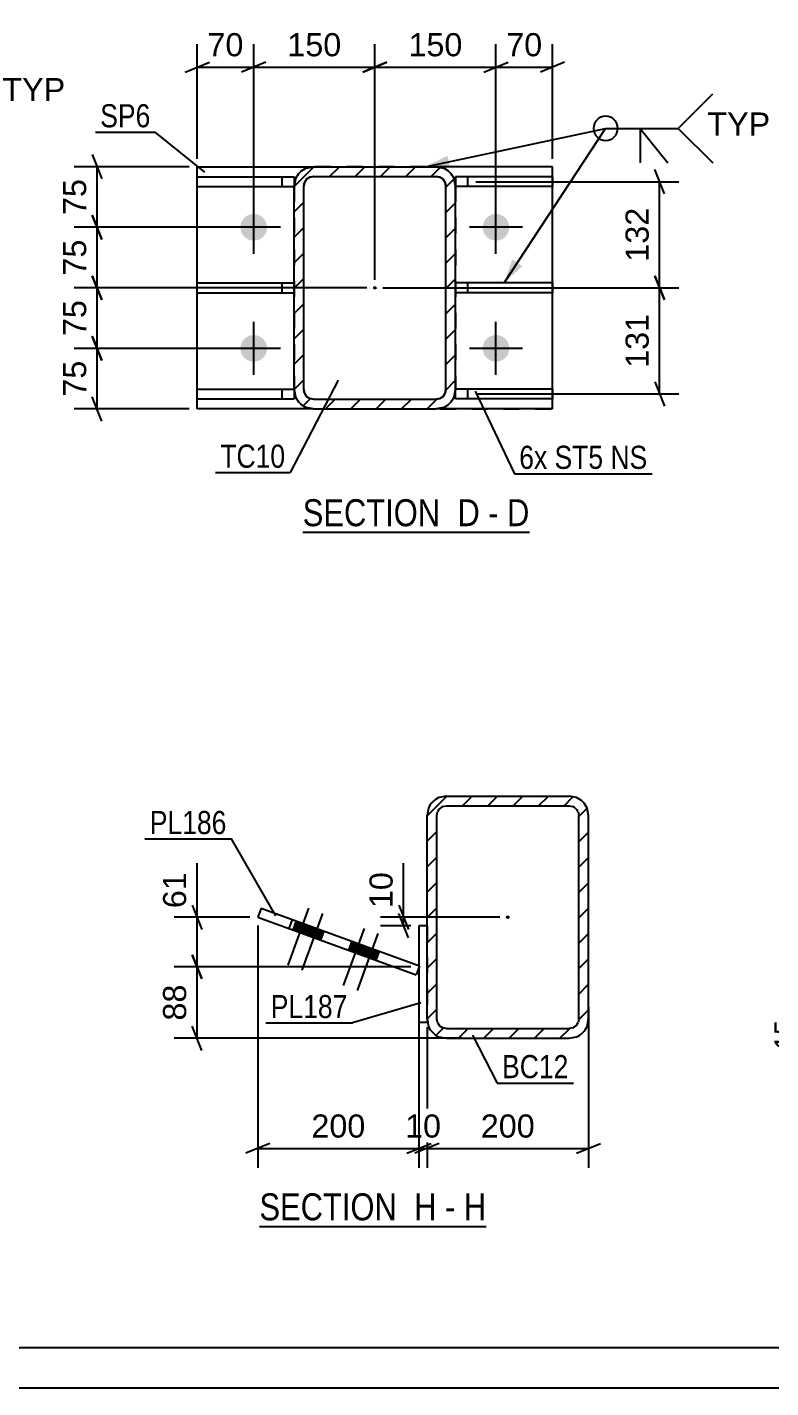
# Model space of a CAD drawing. Header units: millimetres. Extents: x 0 to 841, y 0 to 594.
# Drawn here: x 230.1 to 322.2, y 0 to 168.6 of the extents above; entities that cross this region are included whole.
import ezdxf

# ---------------------------------------------------------------- set-up
doc = ezdxf.new("R2010")
doc.units = ezdxf.units.MM
doc.linetypes.add('DXK_LINE_DOT2', pattern=[3.9198, 1.9599, -1.9599])
doc.linetypes.add('DXK_LINE_DOT3', pattern=[5.9187, 2.979, -0.9799, 0.9799, -0.9799])
doc.styles.add('Arial', font='ARIAL.TTF', dxfattribs={"height": 0.2})
doc.styles.add('Arial Narrow', font='ARIALN.TTF', dxfattribs={"height": 0.2})

# ---------------------------------------------------------------- blocks, each defined once
blk = doc.blocks.new('Unknown-284856987-1130')
at = {"color": 5, "linetype": 'Continuous'}
for p, q in [((5, 5), (836, 5)), ((0, 0), (841, 0))]:
    blk.add_line(p, q, dxfattribs=at)
blk = doc.blocks.new('Unknown-284856987-14 - 10883')
at = {"color": 6, "linetype": 'Continuous'}
blk.add_line((264.2, 106), (292.27, 106), dxfattribs=at)
at = {"color": 0, "linetype": 'Continuous'}
for points in [[(282.31, 106.75), (282.31, 110.25), (264.2, 110.25), (264.2, 106.75)], [(286.12, 106.75), (286.12, 110.25), (283.36, 110.25), (283.36, 106.75)], [(288.45, 106.75), (288.45, 110.25), (287.17, 110.25), (287.17, 106.75)], [(292.27, 106.75), (292.27, 110.25), (289.5, 110.25), (289.5, 106.75)]]:
    blk.add_wipeout(points, dxfattribs=at)
at = {"color": 7, "linetype": 'Continuous', "style": 'Arial Narrow'}
for s, p in [('SECTION ', (264.2, 106.75)), ('D', (283.36, 106.75)), ('D', (289.5, 106.75)), ('-', (287.17, 106.75))]:
    blk.add_text(s, height=3.34, dxfattribs=at).set_placement(p)
blk = doc.blocks.new('Unknown-284856987-22 - 11464')
at = {"color": 6, "linetype": 'Continuous'}
blk.add_line((258.84, 20), (286.91, 20), dxfattribs=at)
at = {"color": 0, "linetype": 'Continuous'}
for points in [[(276.95, 20.75), (276.95, 24.25), (258.84, 24.25), (258.84, 20.75)], [(280.77, 20.75), (280.77, 24.25), (278, 24.25), (278, 20.75)], [(283.09, 20.75), (283.09, 24.25), (281.82, 24.25), (281.82, 20.75)], [(286.91, 20.75), (286.91, 24.25), (284.14, 24.25), (284.14, 20.75)]]:
    blk.add_wipeout(points, dxfattribs=at)
at = {"color": 7, "linetype": 'Continuous', "style": 'Arial Narrow'}
for s, p in [('SECTION ', (258.84, 20.75)), ('H', (278, 20.75)), ('H', (284.14, 20.75)), ('-', (281.82, 20.75))]:
    blk.add_text(s, height=3.34, dxfattribs=at).set_placement(p)
blk = doc.blocks.new('Part-284856987-10916 - 10883')
at = {"color": 2, "linetype": 'Continuous'}
for p, q in [((295.13, 123.73), (283.13, 123.73)), ((283.13, 122.53), (283.13, 123.68)), ((295.13, 123.73), (295.13, 122.53)), ((295.13, 122.53), (283.13, 122.53))]:
    blk.add_line(p, q, dxfattribs=at)
at = {"color": 7, "linetype": 'DXK_LINE_DOT2'}
for p, q in [((283.13, 123.68), (283.13, 123.73)), ((283.13, 123.73), (283.13, 123.68)), ((284.63, 122.53), (284.63, 123.73))]:
    blk.add_line(p, q, dxfattribs=at)
blk = doc.blocks.new('Part-284856987-10900 - 10883')
at = {"linetype": 'Continuous'}
h = blk.add_hatch(dxfattribs=at)
h.set_pattern_fill('', scale=0.7, style=0, pattern_type=0)
h.set_pattern_definition([(45, (263.1284, 123.6763), (-1.57154, 1.57154), [])])
h.paths.add_polyline_path([(263.13, 148.88), (263.13, 123.68), (263.31, 122.76), (263.83, 121.98), (264.61, 121.46), (265.53, 121.28), (280.73, 121.28), (281.65, 121.46), (282.43, 121.98), (282.95, 122.76), (283.13, 123.68), (283.13, 148.88), (282.95, 149.79), (282.43, 150.57), (281.65, 151.09), (280.73, 151.28), (265.53, 151.28), (264.61, 151.09), (263.83, 150.57), (263.31, 149.79)])
h.paths.add_polyline_path([(264.68, 149.72), (265.07, 149.99), (265.53, 150.08), (280.73, 150.08), (281.19, 149.99), (281.58, 149.72), (281.84, 149.34), (281.93, 148.88), (281.93, 123.68), (281.84, 123.22), (281.58, 122.83), (281.19, 122.57), (280.73, 122.48), (265.53, 122.48), (265.07, 122.57), (264.68, 122.83), (264.42, 123.22), (264.33, 123.68), (264.33, 148.88), (264.42, 149.34)])
blk.add_hatch(color=246, dxfattribs=at).paths.add_polyline_path([(273.13, 136.18, -1), (273.13, 136.38, -1)])
at = {"color": 7, "linetype": 'DXK_LINE_DOT2'}
for p, q in [((264.61, 151.09), (265.53, 151.28)), ((265.53, 150.08), (265.07, 149.99)), ((265.53, 151.28), (280.73, 151.28)), ((265.53, 150.08), (280.73, 150.08)), ((280.73, 151.28), (281.65, 151.09)), ((281.19, 149.99), (280.73, 150.08)), ((263.13, 148.88), (263.31, 149.79)), ((263.13, 148.88), (263.13, 123.68)), ((264.42, 149.34), (264.33, 148.88)), ((264.33, 123.68), (264.33, 148.88)), ((281.93, 148.88), (281.84, 149.34)), ((281.93, 123.68), (281.93, 148.88)), ((282.95, 149.79), (283.13, 148.88)), ((283.13, 148.88), (283.13, 123.68)), ((263.31, 122.76), (263.13, 123.68)), ((264.33, 123.68), (264.42, 123.22)), ((281.84, 123.22), (281.93, 123.68)), ((283.13, 123.68), (282.95, 122.76)), ((265.53, 121.28), (264.61, 121.46)), ((265.07, 122.57), (265.53, 122.48)), ((265.53, 122.48), (280.73, 122.48)), ((280.73, 122.48), (281.19, 122.57)), ((281.65, 121.46), (280.73, 121.28)), ((265.53, 121.28), (280.73, 121.28))]:
    blk.add_line(p, q, dxfattribs=at)
at = {"color": 2, "linetype": 'Continuous'}
for p, q in [((265.53, 151.28), (264.61, 151.09)), ((265.07, 149.99), (265.53, 150.08)), ((265.53, 151.28), (280.73, 151.28)), ((265.53, 150.08), (280.73, 150.08)), ((281.65, 151.09), (280.73, 151.28)), ((280.73, 150.08), (281.19, 149.99)), ((263.31, 149.79), (263.13, 148.88)), ((263.13, 123.68), (263.13, 148.88)), ((264.33, 148.88), (264.42, 149.34)), ((264.33, 123.68), (264.33, 148.88)), ((281.84, 149.34), (281.93, 148.88)), ((281.93, 123.68), (281.93, 148.88)), ((283.13, 148.88), (282.95, 149.79)), ((283.13, 123.68), (283.13, 148.88)), ((263.13, 123.68), (263.31, 122.76)), ((264.42, 123.22), (264.33, 123.68)), ((281.93, 123.68), (281.84, 123.22)), ((282.95, 122.76), (283.13, 123.68)), ((264.61, 121.46), (265.53, 121.28)), ((265.53, 122.48), (265.07, 122.57)), ((265.53, 122.48), (280.73, 122.48)), ((281.19, 122.57), (280.73, 122.48)), ((280.73, 121.28), (281.65, 121.46)), ((265.53, 121.28), (280.73, 121.28))]:
    blk.add_line(p, q, dxfattribs=at)
at = {"color": 7, "linetype": 'DXK_LINE_DOT3'}
blk.add_line((273.13, 136.28), (273.13, 136.28), dxfattribs=at)
at = {"color": 246, "linetype": 'DXK_LINE_DOT2'}
blk.add_line((273.13, 136.28), (273.13, 136.28), dxfattribs=at)
at = {"color": 246, "linetype": 'Continuous'}
blk.add_circle((273.13, 136.28), 0.1, dxfattribs=at)
at = {"color": 7, "linetype": 'DXK_LINE_DOT2'}
for centre, radius, start, end in [((265.53, 148.88), 2.4, 112.5, 157.5), ((280.73, 148.88), 2.4, 22.5, 67.5), ((265.53, 148.88), 1.2, 112.5, 157.5), ((280.73, 148.88), 1.2, 22.5, 67.5), ((265.53, 123.68), 1.2, 202.5, 247.5), ((280.73, 123.68), 1.2, 292.5, 337.5), ((265.53, 123.68), 2.4, 202.5, 247.5), ((280.73, 123.68), 2.4, 292.5, 337.5)]:
    blk.add_arc(centre, radius, start, end, dxfattribs=at)
at = {"color": 2, "linetype": 'Continuous'}
for centre, radius, start, end in [((265.53, 148.88), 2.4, 112.5, 157.5), ((280.73, 148.88), 2.4, 22.5, 67.5), ((265.53, 148.88), 1.2, 112.5, 157.5), ((280.73, 148.88), 1.2, 22.5, 67.5), ((265.53, 123.68), 1.2, 202.5, 247.5), ((280.73, 123.68), 1.2, 292.5, 337.5), ((265.53, 123.68), 2.4, 202.5, 247.5), ((280.73, 123.68), 2.4, 292.5, 337.5)]:
    blk.add_arc(centre, radius, start, end, dxfattribs=at)
blk = doc.blocks.new('Part-284856987-10902 - 10883')
at = {"color": 2, "linetype": 'Continuous'}
for p, q in [((251.13, 121.28), (251.13, 151.28)), ((251.13, 151.28), (265.53, 151.28)), ((295.13, 151.28), (280.73, 151.28)), ((295.13, 121.28), (295.13, 151.28)), ((265.53, 121.28), (251.13, 121.28)), ((295.13, 121.28), (280.73, 121.28))]:
    blk.add_line(p, q, dxfattribs=at)
at = {"color": 7, "linetype": 'DXK_LINE_DOT2'}
for p, q in [((295.13, 151.28), (265.53, 151.28)), ((265.53, 151.28), (280.73, 151.28)), ((265.53, 121.28), (295.13, 121.28)), ((265.53, 121.28), (280.73, 121.28))]:
    blk.add_line(p, q, dxfattribs=at)
blk = doc.blocks.new('Part-284856987-10911 - 10883')
at = {"color": 2, "linetype": 'Continuous'}
for p, q in [((251.13, 135.68), (251.13, 136.88)), ((251.13, 136.88), (263.13, 136.88)), ((251.13, 135.68), (263.13, 135.68))]:
    blk.add_line(p, q, dxfattribs=at)
at = {"color": 7, "linetype": 'DXK_LINE_DOT2'}
for p, q in [((261.63, 135.68), (261.63, 136.88)), ((263.13, 136.88), (263.13, 135.68))]:
    blk.add_line(p, q, dxfattribs=at)
blk = doc.blocks.new('Part-284856987-10912 - 10883')
at = {"color": 2, "linetype": 'Continuous'}
for p, q in [((251.13, 148.83), (251.13, 150.03)), ((251.13, 150.03), (263.13, 150.03)), ((263.13, 150.03), (263.13, 148.88)), ((251.13, 148.83), (263.13, 148.83))]:
    blk.add_line(p, q, dxfattribs=at)
at = {"color": 7, "linetype": 'DXK_LINE_DOT2'}
for p, q in [((261.63, 148.83), (261.63, 150.03)), ((263.13, 148.88), (263.13, 148.83))]:
    blk.add_line(p, q, dxfattribs=at)
blk = doc.blocks.new('Part-284856987-10913 - 10883')
at = {"color": 2, "linetype": 'Continuous'}
for p, q in [((251.13, 122.53), (251.13, 123.73)), ((251.13, 123.73), (263.13, 123.73)), ((263.13, 123.68), (263.13, 122.53)), ((251.13, 122.53), (263.13, 122.53))]:
    blk.add_line(p, q, dxfattribs=at)
at = {"color": 7, "linetype": 'DXK_LINE_DOT2'}
for p, q in [((261.63, 122.53), (261.63, 123.73)), ((263.13, 123.68), (263.13, 123.73)), ((263.13, 123.73), (263.13, 123.68))]:
    blk.add_line(p, q, dxfattribs=at)
blk = doc.blocks.new('Part-284856987-10914 - 10883')
at = {"color": 2, "linetype": 'Continuous'}
for p, q in [((295.13, 136.88), (283.13, 136.88)), ((295.13, 136.88), (295.13, 135.68)), ((295.13, 135.68), (283.13, 135.68))]:
    blk.add_line(p, q, dxfattribs=at)
at = {"color": 7, "linetype": 'DXK_LINE_DOT2'}
for p, q in [((283.13, 136.88), (283.13, 135.68)), ((284.63, 135.68), (284.63, 136.88))]:
    blk.add_line(p, q, dxfattribs=at)
blk = doc.blocks.new('Part-284856987-10915 - 10883')
at = {"color": 2, "linetype": 'Continuous'}
for p, q in [((295.13, 150.03), (283.13, 150.03)), ((283.13, 150.03), (283.13, 148.88)), ((295.13, 150.03), (295.13, 148.83)), ((295.13, 148.83), (283.13, 148.83))]:
    blk.add_line(p, q, dxfattribs=at)
at = {"color": 7, "linetype": 'DXK_LINE_DOT2'}
for p, q in [((284.63, 148.83), (284.63, 150.03)), ((283.13, 148.88), (283.13, 148.83))]:
    blk.add_line(p, q, dxfattribs=at)
blk = doc.blocks.new('Bolt-284856987-10971 - 10883')
at = {"linetype": 'Continuous'}
for points in [[(256.48, 143.78, -1), (259.78, 143.78, -1)], [(286.48, 143.78, -1), (289.78, 143.78, -1)], [(256.48, 128.78, -1), (259.78, 128.78, -1)], [(286.48, 128.78, -1), (289.78, 128.78, -1)]]:
    blk.add_hatch(color=1, dxfattribs=at).paths.add_polyline_path(points)
at = {"color": 1, "linetype": 'Continuous'}
for p, q in [((258.13, 140.48), (258.13, 147.08)), ((288.13, 140.48), (288.13, 147.08)), ((261.43, 143.78), (254.83, 143.78)), ((291.43, 143.78), (284.83, 143.78)), ((258.13, 125.48), (258.13, 132.08)), ((288.13, 125.48), (288.13, 132.08)), ((261.43, 128.78), (254.83, 128.78)), ((291.43, 128.78), (284.83, 128.78))]:
    blk.add_line(p, q, dxfattribs=at)
blk = doc.blocks.new('Part-284856987-11480 - 11464')
at = {"linetype": 'Continuous'}
h = blk.add_hatch(dxfattribs=at)
h.set_pattern_fill('', scale=0.7, style=0, pattern_type=0)
h.set_pattern_definition([(45, (279.589, 45.702), (-1.57154, 1.57154), [])])
h.paths.add_polyline_path([(279.59, 70.9), (279.59, 45.7), (279.77, 44.78), (280.29, 44), (281.07, 43.48), (281.99, 43.3), (297.19, 43.3), (298.11, 43.48), (298.89, 44), (299.41, 44.78), (299.59, 45.7), (299.59, 70.9), (299.41, 71.82), (298.89, 72.6), (298.11, 73.12), (297.19, 73.3), (281.99, 73.3), (281.07, 73.12), (280.29, 72.6), (279.77, 71.82)])
h.paths.add_polyline_path([(281.14, 71.75), (281.53, 72.01), (281.99, 72.1), (297.19, 72.1), (297.65, 72.01), (298.04, 71.75), (298.3, 71.36), (298.39, 70.9), (298.39, 45.7), (298.3, 45.24), (298.04, 44.85), (297.65, 44.59), (297.19, 44.5), (281.99, 44.5), (281.53, 44.59), (281.14, 44.85), (280.88, 45.24), (280.79, 45.7), (280.79, 70.9), (280.88, 71.36)])
blk.add_hatch(color=246, dxfattribs=at).paths.add_polyline_path([(289.59, 58.2, -1), (289.59, 58.4, -1)])
at = {"color": 2, "linetype": 'Continuous'}
for p, q in [((281.99, 73.3), (281.07, 73.12)), ((281.99, 73.3), (297.19, 73.3)), ((298.11, 73.12), (297.19, 73.3)), ((279.77, 71.82), (279.59, 70.9)), ((279.59, 45.7), (279.59, 70.9)), ((280.79, 70.9), (280.88, 71.36)), ((280.79, 45.7), (280.79, 70.9)), ((281.53, 72.01), (281.99, 72.1)), ((281.99, 72.1), (297.19, 72.1)), ((297.19, 72.1), (297.65, 72.01)), ((298.3, 71.36), (298.39, 70.9)), ((298.39, 45.7), (298.39, 70.9)), ((299.59, 70.9), (299.41, 71.82)), ((299.59, 45.7), (299.59, 70.9)), ((279.59, 45.7), (279.77, 44.78)), ((280.88, 45.24), (280.79, 45.7)), ((298.39, 45.7), (298.3, 45.24)), ((299.41, 44.78), (299.59, 45.7)), ((281.99, 44.5), (281.53, 44.59)), ((281.99, 44.5), (297.19, 44.5)), ((297.65, 44.59), (297.19, 44.5)), ((281.07, 43.48), (281.99, 43.3)), ((281.99, 43.3), (297.19, 43.3)), ((297.19, 43.3), (298.11, 43.48))]:
    blk.add_line(p, q, dxfattribs=at)
at = {"color": 7, "linetype": 'DXK_LINE_DOT3'}
blk.add_line((289.59, 58.3), (289.59, 58.3), dxfattribs=at)
at = {"color": 246, "linetype": 'DXK_LINE_DOT2'}
blk.add_line((289.59, 58.3), (289.59, 58.3), dxfattribs=at)
at = {"color": 246, "linetype": 'Continuous'}
blk.add_circle((289.59, 58.3), 0.1, dxfattribs=at)
at = {"color": 2, "linetype": 'Continuous'}
for centre, radius, start, end in [((281.99, 70.9), 2.4, 112.5, 157.5), ((297.19, 70.9), 2.4, 22.5, 67.5), ((281.99, 70.9), 1.2, 112.5, 157.5), ((297.19, 70.9), 1.2, 22.5, 67.5), ((281.99, 45.7), 2.4, 202.5, 247.5), ((281.99, 45.7), 1.2, 202.5, 247.5), ((297.19, 45.7), 1.2, 292.5, 337.5), ((297.19, 45.7), 2.4, 292.5, 337.5)]:
    blk.add_arc(centre, radius, start, end, dxfattribs=at)
blk = doc.blocks.new('Bolt-284856987-11559 - 11464')
at = {"linetype": 'Continuous'}
for points in [[(262.98, 56.71), (264.67, 56.09), (265.08, 57.22), (263.39, 57.84)], [(264.7, 56.08), (266.39, 55.47), (266.8, 56.6), (265.11, 57.21)], [(269.85, 54.21), (271.54, 53.59), (271.95, 54.72), (270.26, 55.34)], [(271.57, 53.58), (273.26, 52.97), (273.67, 54.1), (271.98, 54.71)]]:
    blk.add_hatch(color=1, dxfattribs=at).paths.add_polyline_path(points)
at = {"color": 1, "linetype": 'Continuous'}
for p, q in [((264.92, 59.41), (262.36, 52.36)), ((263.39, 57.84), (262.98, 56.71)), ((266.64, 58.78), (264.07, 51.74)), ((265.08, 57.22), (264.67, 56.09)), ((265.11, 57.21), (264.7, 56.08)), ((266.8, 56.6), (266.39, 55.47)), ((271.79, 56.91), (269.22, 49.86)), ((273.51, 56.28), (270.94, 49.24)), ((270.26, 55.34), (269.85, 54.21)), ((271.95, 54.72), (271.54, 53.59)), ((271.98, 54.71), (271.57, 53.58)), ((273.67, 54.1), (273.26, 52.97))]:
    blk.add_line(p, q, dxfattribs=at)
blk = doc.blocks.new('Part-284856987-11519 - 11464')
at = {"color": 2, "linetype": 'Continuous'}
for p, q in [((279.59, 57.25), (278.59, 57.25)), ((278.59, 57.25), (278.59, 45.25)), ((279.59, 45.7), (279.59, 45.25)), ((279.59, 45.25), (278.59, 45.25))]:
    blk.add_line(p, q, dxfattribs=at)
at = {"color": 7, "linetype": 'DXK_LINE_DOT2'}
blk.add_line((279.59, 57.25), (279.59, 45.7), dxfattribs=at)
blk = doc.blocks.new('Part-284856987-11530 - 11464')
at = {"color": 2, "linetype": 'Continuous'}
for p, q in [((259.04, 59.42), (258.63, 58.29)), ((259.04, 59.42), (278.64, 52.29)), ((258.63, 58.29), (278.23, 51.16)), ((262.88, 58.02), (262.47, 56.9)), ((278.64, 52.29), (278.23, 51.16))]:
    blk.add_line(p, q, dxfattribs=at)
at = {"color": 7, "linetype": 'DXK_LINE_DOT2'}
blk.add_line((273.22, 52.98), (273.63, 54.11), dxfattribs=at)
blk = doc.blocks.new('StraightDimension-284856987-11756 - 10883')
at = {"color": 7, "linetype": 'Continuous'}
for p, q in [((238.13, 152.78), (239.33, 149.78)), ((250.13, 151.28), (235.88, 151.28)), ((238.73, 143.78), (238.73, 151.28)), ((239.33, 142.28), (238.13, 145.28)), ((257.13, 143.78), (235.88, 143.78))]:
    blk.add_line(p, q, dxfattribs=at)
at = {"color": 0}
blk.add_wipeout([(237.98, 150.35), (233.78, 150.35), (233.78, 144.7), (237.98, 144.7)], dxfattribs=at)
at = {"color": 3, "style": 'Arial'}
blk.add_text('75', height=2.865, rotation=90.0002, dxfattribs=at).set_placement((237.38, 145.3))
blk = doc.blocks.new('StraightDimension-284856987-11799 - 10883')
at = {"color": 7, "linetype": 'Continuous'}
for p, q in [((308.99, 147.93), (307.79, 150.93)), ((285.63, 149.43), (310.79, 149.43)), ((308.39, 136.28), (308.39, 149.43)), ((307.79, 137.78), (308.99, 134.78)), ((274.13, 136.28), (310.79, 136.28))]:
    blk.add_line(p, q, dxfattribs=at)
at = {"color": 0}
blk.add_wipeout([(307.64, 146.79), (303.44, 146.79), (303.44, 138.92), (307.64, 138.92)], dxfattribs=at)
at = {"color": 3, "style": 'Arial'}
blk.add_text('132', height=2.865, rotation=90.0002, dxfattribs=at).set_placement((307.04, 139.52))
blk = doc.blocks.new('StraightDimension-284856987-11714 - 10883')
at = {"color": 7, "linetype": 'Continuous'}
for p, q in [((273.13, 137.28), (273.13, 166.47)), ((288.13, 144.78), (288.13, 166.47)), ((274.63, 164.22), (271.63, 163.02)), ((273.13, 163.62), (288.13, 163.62)), ((286.63, 163.02), (289.63, 164.22))]:
    blk.add_line(p, q, dxfattribs=at)
at = {"color": 0}
blk.add_wipeout([(284.56, 164.37), (284.56, 168.57), (276.69, 168.57), (276.69, 164.37)], dxfattribs=at)
at = {"color": 3, "style": 'Arial'}
blk.add_text('150', height=2.865, dxfattribs=at).set_placement((277.29, 164.97))
blk = doc.blocks.new('StraightDimension-284856987-11713 - 10883')
at = {"color": 7, "linetype": 'Continuous'}
for p, q in [((288.13, 144.78), (288.13, 166.47)), ((295.13, 152.28), (295.13, 166.47)), ((286.63, 163.02), (289.63, 164.22)), ((288.13, 163.62), (295.13, 163.62)), ((296.63, 164.22), (293.63, 163.02))]:
    blk.add_line(p, q, dxfattribs=at)
at = {"color": 0}
blk.add_wipeout([(294.45, 164.37), (294.45, 168.57), (288.8, 168.57), (288.8, 164.37)], dxfattribs=at)
at = {"color": 3, "style": 'Arial'}
blk.add_text('70', height=2.865, dxfattribs=at).set_placement((289.4, 164.97))
blk = doc.blocks.new('StraightDimension-284856987-11715 - 10883')
at = {"color": 7, "linetype": 'Continuous'}
for p, q in [((258.13, 144.78), (258.13, 166.47)), ((273.13, 137.28), (273.13, 166.47)), ((259.63, 164.22), (256.63, 163.02)), ((258.13, 163.62), (273.13, 163.62)), ((271.63, 163.02), (274.63, 164.22))]:
    blk.add_line(p, q, dxfattribs=at)
at = {"color": 0}
blk.add_wipeout([(269.56, 164.37), (269.56, 168.57), (261.69, 168.57), (261.69, 164.37)], dxfattribs=at)
at = {"color": 3, "style": 'Arial'}
blk.add_text('150', height=2.865, dxfattribs=at).set_placement((262.29, 164.97))
blk = doc.blocks.new('StraightDimension-284856987-11716 - 10883')
at = {"color": 7, "linetype": 'Continuous'}
for p, q in [((251.13, 152.28), (251.13, 166.47)), ((258.13, 144.78), (258.13, 166.47)), ((249.63, 163.02), (252.63, 164.22)), ((251.13, 163.62), (258.13, 163.62)), ((259.63, 164.22), (256.63, 163.02))]:
    blk.add_line(p, q, dxfattribs=at)
at = {"color": 0}
blk.add_wipeout([(257.45, 164.37), (257.45, 168.57), (251.8, 168.57), (251.8, 164.37)], dxfattribs=at)
at = {"color": 3, "style": 'Arial'}
blk.add_text('70', height=2.865, dxfattribs=at).set_placement((252.4, 164.97))
blk = doc.blocks.new('StraightDimension-284856987-11757 - 10883')
at = {"color": 7, "linetype": 'Continuous'}
for p, q in [((238.13, 145.28), (239.33, 142.28)), ((257.13, 143.78), (235.88, 143.78)), ((238.73, 136.28), (238.73, 143.78)), ((239.33, 134.78), (238.13, 137.78)), ((272.13, 136.28), (235.88, 136.28))]:
    blk.add_line(p, q, dxfattribs=at)
at = {"color": 0}
blk.add_wipeout([(237.98, 142.85), (233.78, 142.85), (233.78, 137.2), (237.98, 137.2)], dxfattribs=at)
at = {"color": 3, "style": 'Arial'}
blk.add_text('75', height=2.865, rotation=90.0002, dxfattribs=at).set_placement((237.38, 137.8))
blk = doc.blocks.new('StraightDimension-284856987-11758 - 10883')
at = {"color": 7, "linetype": 'Continuous'}
for p, q in [((238.13, 137.78), (239.33, 134.78)), ((272.13, 136.28), (235.88, 136.28)), ((238.73, 128.78), (238.73, 136.28)), ((239.33, 127.28), (238.13, 130.28)), ((257.13, 128.78), (235.88, 128.78))]:
    blk.add_line(p, q, dxfattribs=at)
at = {"color": 0}
blk.add_wipeout([(237.98, 135.35), (233.78, 135.35), (233.78, 129.7), (237.98, 129.7)], dxfattribs=at)
at = {"color": 3, "style": 'Arial'}
blk.add_text('75', height=2.865, rotation=90.0002, dxfattribs=at).set_placement((237.38, 130.3))
blk = doc.blocks.new('StraightDimension-284856987-11759 - 10883')
at = {"color": 7, "linetype": 'Continuous'}
for p, q in [((238.13, 130.28), (239.33, 127.28)), ((257.13, 128.78), (235.88, 128.78)), ((238.73, 121.28), (238.73, 128.78)), ((239.33, 119.78), (238.13, 122.78)), ((250.13, 121.28), (235.88, 121.28))]:
    blk.add_line(p, q, dxfattribs=at)
at = {"color": 0}
blk.add_wipeout([(237.98, 127.85), (233.78, 127.85), (233.78, 122.2), (237.98, 122.2)], dxfattribs=at)
at = {"color": 3, "style": 'Arial'}
blk.add_text('75', height=2.865, rotation=90.0002, dxfattribs=at).set_placement((237.38, 122.8))
blk = doc.blocks.new('StraightDimension-284856987-11800 - 10883')
at = {"color": 7, "linetype": 'Continuous'}
for p, q in [((308.99, 134.78), (307.79, 137.78)), ((274.13, 136.28), (310.79, 136.28)), ((308.39, 123.13), (308.39, 136.28)), ((285.63, 123.13), (310.79, 123.13)), ((307.79, 124.63), (308.99, 121.63))]:
    blk.add_line(p, q, dxfattribs=at)
at = {"color": 0}
blk.add_wipeout([(307.64, 133.64), (303.44, 133.64), (303.44, 125.77), (307.64, 125.77)], dxfattribs=at)
at = {"color": 3, "style": 'Arial'}
blk.add_text('131', height=2.865, rotation=90.0002, dxfattribs=at).set_placement((307.04, 126.37))
blk = doc.blocks.new('StraightDimension-284856987-12251 - 11464')
at = {"color": 7, "linetype": 'Continuous'}
for p, q in [((299.59, 47.17), (299.59, 27.25)), ((279.59, 44.7), (279.59, 27.25)), ((281.09, 30.25), (278.09, 29.05)), ((279.59, 29.65), (299.59, 29.65)), ((298.09, 29.05), (301.09, 30.25))]:
    blk.add_line(p, q, dxfattribs=at)
at = {"color": 0}
blk.add_wipeout([(293.52, 30.4), (293.52, 34.6), (285.65, 34.6), (285.65, 30.4)], dxfattribs=at)
at = {"color": 3, "style": 'Arial'}
blk.add_text('200', height=2.865, dxfattribs=at).set_placement((286.25, 31))
blk = doc.blocks.new('StraightDimension-284856987-12238 - 11464')
at = {"color": 7, "linetype": 'Continuous'}
for p, q in [((276.08, 59.8), (277.28, 56.8)), ((288.59, 58.3), (273.83, 58.3)), ((277.28, 55.75), (276.08, 58.75)), ((276.68, 57.25), (276.68, 58.3)), ((277.59, 57.25), (273.83, 57.25))]:
    blk.add_line(p, q, dxfattribs=at)
at = {"color": 0}
blk.add_wipeout([(275.93, 64.47), (271.73, 64.47), (271.73, 58.83), (275.93, 58.83)], dxfattribs=at)
at = {"color": 7, "linetype": 'Continuous'}
blk.add_line((276.68, 58.3), (276.68, 65), dxfattribs=at)
blk.add_line((276.68, 58.3), (276.68, 65), dxfattribs=at)
at = {"color": 3, "style": 'Arial'}
blk.add_text('10', height=2.865, rotation=90.0002, dxfattribs=at).set_placement((275.33, 59.43))
blk = doc.blocks.new('StraightDimension-284856987-12252 - 11464')
at = {"color": 7, "linetype": 'Continuous'}
for p, q in [((278.59, 51.15), (278.59, 27.25)), ((279.59, 44.7), (279.59, 27.25)), ((277.09, 29.05), (280.09, 30.25)), ((281.09, 30.25), (278.09, 29.05)), ((278.59, 29.65), (279.59, 29.65))]:
    blk.add_line(p, q, dxfattribs=at)
at = {"color": 0}
blk.add_wipeout([(281.91, 30.4), (281.91, 34.6), (276.27, 34.6), (276.27, 30.4)], dxfattribs=at)
at = {"color": 3, "style": 'Arial'}
blk.add_text('10', height=2.865, dxfattribs=at).set_placement((276.87, 31))
blk = doc.blocks.new('StraightDimension-284856987-12253 - 11464')
at = {"color": 7, "linetype": 'Continuous'}
for p, q in [((258.63, 57.29), (258.63, 27.25)), ((278.59, 51.15), (278.59, 27.25)), ((260.13, 30.25), (257.13, 29.05)), ((258.63, 29.65), (278.59, 29.65)), ((277.09, 29.05), (280.09, 30.25))]:
    blk.add_line(p, q, dxfattribs=at)
at = {"color": 0}
blk.add_wipeout([(272.54, 30.4), (272.54, 34.6), (264.67, 34.6), (264.67, 30.4)], dxfattribs=at)
at = {"color": 3, "style": 'Arial'}
blk.add_text('200', height=2.865, dxfattribs=at).set_placement((265.27, 31))
blk = doc.blocks.new('StraightDimension-284856987-12311 - 11464')
at = {"color": 7, "linetype": 'Continuous'}
for p, q in [((250.51, 59.79), (251.71, 56.79)), ((257.63, 58.29), (248.26, 58.29)), ((251.11, 52.15), (251.11, 58.29)), ((251.71, 50.65), (250.51, 53.65)), ((277.59, 52.15), (248.26, 52.15))]:
    blk.add_line(p, q, dxfattribs=at)
at = {"color": 0}
blk.add_wipeout([(250.36, 64.47), (246.16, 64.47), (246.16, 58.82), (250.36, 58.82)], dxfattribs=at)
at = {"color": 7, "linetype": 'Continuous'}
blk.add_line((251.11, 58.29), (251.11, 64.99), dxfattribs=at)
blk.add_line((251.11, 58.29), (251.11, 64.99), dxfattribs=at)
at = {"color": 3, "style": 'Arial'}
blk.add_text('61', height=2.865, rotation=90.0002, dxfattribs=at).set_placement((249.76, 59.42))
blk = doc.blocks.new('StraightDimension-284856987-12312 - 11464')
at = {"color": 7, "linetype": 'Continuous'}
for p, q in [((250.51, 53.65), (251.71, 50.65)), ((277.59, 52.15), (248.26, 52.15)), ((251.11, 43.3), (251.11, 52.15)), ((251.71, 41.8), (250.51, 44.8)), ((283.9, 43.3), (248.26, 43.3))]:
    blk.add_line(p, q, dxfattribs=at)
at = {"color": 0}
blk.add_wipeout([(250.36, 50.55), (246.16, 50.55), (246.16, 44.9), (250.36, 44.9)], dxfattribs=at)
at = {"color": 3, "style": 'Arial'}
blk.add_text('88', height=2.865, rotation=90.0002, dxfattribs=at).set_placement((249.76, 45.5))
blk = doc.blocks.new('StraightDimension-284856987-5893 - 5878')
at = {"color": 7, "linetype": 'Continuous'}
for p, q in [((326.2, 50.33), (327.4, 47.33)), ((335.8, 48.83), (323.95, 48.83)), ((327.4, 45.19), (326.2, 48.19)), ((326.8, 46.69), (326.8, 48.83)), ((337.94, 46.69), (323.95, 46.69))]:
    blk.add_line(p, q, dxfattribs=at)
at = {"color": 0}
blk.add_wipeout([(326.05, 46.16), (321.85, 46.16), (321.85, 41.3), (326.05, 41.3)], dxfattribs=at)
at = {"color": 7, "linetype": 'Continuous'}
blk.add_line((326.8, 46.69), (326.8, 40.78), dxfattribs=at)
blk.add_line((326.8, 46.69), (326.8, 40.78), dxfattribs=at)
at = {"color": 3, "style": 'Arial Narrow'}
blk.add_text('15', height=2.863, rotation=90.0002, dxfattribs=at).set_placement((325.45, 41.9))
blk = doc.blocks.new('WeldMark-284856987-14918 - 10662')
at = {"linetype": 'Continuous'}
for points in [[(192.4, 151.14), (189.33, 150.78), (191.87, 152.55)], [(202.39, 138.51), (200.22, 136.31), (201.1, 139.28)]]:
    blk.add_hatch(color=30, dxfattribs=at).paths.add_polyline_path(points)
at = {"color": 30, "linetype": 'Continuous'}
for p, q in [((189.33, 150.78), (214.4, 160.31)), ((200.22, 136.31), (214.4, 160.31)), ((214.4, 160.31), (223.4, 160.31))]:
    blk.add_line(p, q, dxfattribs=at)
at = {"color": 3, "linetype": 'Continuous'}
for q in [(222.12, 156.02), (218.69, 156.02)]:
    blk.add_line((218.69, 160.31), q, dxfattribs=at)
for start, end in [(90, 270), (270, 90)]:
    blk.add_arc((214.4, 160.31), 1.5, start, end, dxfattribs=at)
at = {"color": 0, "linetype": 'Continuous'}
blk.add_wipeout([(234.78, 159.41), (234.78, 162.41), (227, 162.41), (227, 159.41)], dxfattribs=at)
blk.add_wipeout([(234.78, 159.41), (234.78, 162.41), (227, 162.41), (227, 159.41)], dxfattribs=at)
at = {"color": 3, "linetype": 'Continuous'}
for q in [(227.69, 164.6), (227.69, 156.02)]:
    blk.add_line((223.4, 160.31), q, dxfattribs=at)
at = {"color": 3, "linetype": 'Continuous', "style": 'Arial'}
blk.add_text('TYP', height=2.865, dxfattribs=at).set_placement((227, 159.41))
blk = doc.blocks.new('MarkSet-284856987-11028 - 10883')
at = {"color": 0}
for points in [[(294.48, 113.85), (294.48, 116.85), (291.01, 116.85), (291.01, 113.85)], [(301.41, 113.85), (301.41, 116.85), (295.38, 116.85), (295.38, 113.85)], [(306.87, 113.85), (306.87, 116.85), (302.31, 116.85), (302.31, 113.85)]]:
    blk.add_wipeout(points, dxfattribs=at)
for points in [[(294.48, 113.85), (294.48, 116.85), (291.01, 116.85), (291.01, 113.85)], [(301.41, 113.85), (301.41, 116.85), (295.38, 116.85), (295.38, 113.85)], [(306.87, 113.85), (306.87, 116.85), (302.31, 116.85), (302.31, 113.85)]]:
    blk.add_wipeout(points, dxfattribs=at)
at = {"color": 30, "linetype": 'Continuous'}
for p, q in [((285.56, 123.46), (290.41, 113.25)), ((290.41, 113.25), (307.47, 113.25))]:
    blk.add_line(p, q, dxfattribs=at)
at = {"color": 3, "style": 'Arial Narrow'}
for s, p in [('6x', (291.01, 113.85)), ('ST5', (295.38, 113.85)), ('NS', (302.31, 113.85))]:
    blk.add_text(s, height=2.863, dxfattribs=at).set_placement(p)
blk = doc.blocks.new('Mark-284856987-11813 - 10883')
at = {"color": 0}
blk.add_wipeout([(262.03, 113.99), (262.03, 116.99), (253.99, 116.99), (253.99, 113.99)], dxfattribs=at)
blk.add_wipeout([(262.03, 113.99), (262.03, 116.99), (253.99, 116.99), (253.99, 113.99)], dxfattribs=at)
at = {"color": 30, "linetype": 'Continuous'}
for p in [(268.59, 124.83), (253.39, 113.39)]:
    blk.add_line(p, (262.63, 113.39), dxfattribs=at)
at = {"color": 3, "style": 'Arial Narrow'}
blk.add_text('TC10', height=2.863, dxfattribs=at).set_placement((253.99, 113.99))
blk = doc.blocks.new('WeldMark-284856987-14932 - 10883')
at = {"linetype": 'Continuous'}
for points in [[(282.43, 151.17), (279.34, 151.28), (282.12, 152.63)], [(291.4, 138.97), (289.13, 136.88), (290.15, 139.8)]]:
    blk.add_hatch(color=30, dxfattribs=at).paths.add_polyline_path(points)
at = {"color": 30, "linetype": 'Continuous'}
for p, q in [((279.34, 151.28), (301.71, 156.04)), ((289.13, 136.88), (301.71, 156.04)), ((301.71, 156.04), (310.71, 156.04))]:
    blk.add_line(p, q, dxfattribs=at)
at = {"color": 3, "linetype": 'Continuous'}
for q in [(309.43, 151.75), (306, 151.75)]:
    blk.add_line((306, 156.04), q, dxfattribs=at)
for start, end in [(90, 270), (270, 90)]:
    blk.add_arc((301.71, 156.04), 1.5, start, end, dxfattribs=at)
at = {"color": 0, "linetype": 'Continuous'}
blk.add_wipeout([(322.09, 155.14), (322.09, 158.14), (314.31, 158.14), (314.31, 155.14)], dxfattribs=at)
blk.add_wipeout([(322.09, 155.14), (322.09, 158.14), (314.31, 158.14), (314.31, 155.14)], dxfattribs=at)
at = {"color": 3, "linetype": 'Continuous'}
for q in [(315, 160.33), (315, 151.75)]:
    blk.add_line((310.71, 156.04), q, dxfattribs=at)
at = {"color": 3, "linetype": 'Continuous', "style": 'Arial'}
blk.add_text('TYP', height=2.865, dxfattribs=at).set_placement((314.31, 155.14))
blk = doc.blocks.new('Mark-284856987-11816 - 10883')
at = {"color": 0}
blk.add_wipeout([(245.33, 156.17), (245.33, 159.17), (239.12, 159.17), (239.12, 156.17)], dxfattribs=at)
blk.add_wipeout([(245.33, 156.17), (245.33, 159.17), (239.12, 159.17), (239.12, 156.17)], dxfattribs=at)
at = {"color": 30, "linetype": 'Continuous'}
for p in [(238.52, 155.57), (252.06, 150.63)]:
    blk.add_line(p, (245.93, 155.57), dxfattribs=at)
at = {"color": 3, "style": 'Arial Narrow'}
blk.add_text('SP6', height=2.863, dxfattribs=at).set_placement((239.12, 156.17))
blk = doc.blocks.new('Mark-284856987-12335 - 11464')
at = {"color": 0}
blk.add_wipeout([(297.11, 38.36), (297.11, 41.36), (288.89, 41.36), (288.89, 38.36)], dxfattribs=at)
blk.add_wipeout([(297.11, 38.36), (297.11, 41.36), (288.89, 41.36), (288.89, 38.36)], dxfattribs=at)
at = {"color": 30, "linetype": 'Continuous'}
for p, q in [((285.23, 43.7), (288.29, 37.76)), ((288.29, 37.76), (297.71, 37.76))]:
    blk.add_line(p, q, dxfattribs=at)
at = {"color": 3, "style": 'Arial Narrow'}
blk.add_text('BC12', height=2.863, dxfattribs=at).set_placement((288.89, 38.36))
blk = doc.blocks.new('Mark-284856987-12338 - 11464')
at = {"color": 0}
blk.add_wipeout([(269.75, 45.8), (269.75, 48.8), (260.24, 48.8), (260.24, 45.8)], dxfattribs=at)
blk.add_wipeout([(269.75, 45.8), (269.75, 48.8), (260.24, 48.8), (260.24, 45.8)], dxfattribs=at)
at = {"color": 30, "linetype": 'Continuous'}
for p in [(278.82, 47.68), (259.64, 45.2)]:
    blk.add_line(p, (270.35, 45.2), dxfattribs=at)
at = {"color": 3, "style": 'Arial Narrow'}
blk.add_text('PL187', height=2.863, dxfattribs=at).set_placement((260.24, 45.8))
blk = doc.blocks.new('Mark-284856987-12341 - 11464')
at = {"color": 0}
blk.add_wipeout([(254.77, 68.6), (254.77, 71.6), (245.26, 71.6), (245.26, 68.6)], dxfattribs=at)
blk.add_wipeout([(254.77, 68.6), (254.77, 71.6), (245.26, 71.6), (245.26, 68.6)], dxfattribs=at)
at = {"color": 30, "linetype": 'Continuous'}
for p in [(244.66, 68), (260.87, 58.47)]:
    blk.add_line(p, (255.37, 68), dxfattribs=at)
at = {"color": 3, "style": 'Arial Narrow'}
blk.add_text('PL186', height=2.863, dxfattribs=at).set_placement((245.26, 68.6))

msp = doc.modelspace()

# ---------------------------------------------------------------- block references
for name in ['Unknown-284856987-1130', 'Part-284856987-10902 - 10883', 'Part-284856987-10912 - 10883', 'Part-284856987-10900 - 10883', 'Part-284856987-10915 - 10883', 'Bolt-284856987-10971 - 10883', 'Part-284856987-10911 - 10883', 'Part-284856987-10914 - 10883', 'Part-284856987-10913 - 10883', 'Part-284856987-10916 - 10883', 'Part-284856987-11480 - 11464', 'Part-284856987-11530 - 11464', 'Bolt-284856987-11559 - 11464', 'Part-284856987-11519 - 11464']:
    msp.add_blockref(name, (0, 0))

# ---------------------------------------------------------------- next in the draw order: block references
for name in ['StraightDimension-284856987-11756 - 10883', 'StraightDimension-284856987-11799 - 10883', 'Unknown-284856987-14 - 10883', 'StraightDimension-284856987-12238 - 11464', 'StraightDimension-284856987-5893 - 5878', 'StraightDimension-284856987-12251 - 11464', 'Unknown-284856987-22 - 11464']:
    msp.add_blockref(name, (0, 0))

# ---------------------------------------------------------------- next in the draw order: block references
for name in ['StraightDimension-284856987-11714 - 10883', 'StraightDimension-284856987-12252 - 11464', 'Mark-284856987-12335 - 11464']:
    msp.add_blockref(name, (0, 0))

# ---------------------------------------------------------------- next in the draw order: block references
for name in ['StraightDimension-284856987-11715 - 10883', 'StraightDimension-284856987-11713 - 10883', 'StraightDimension-284856987-12253 - 11464']:
    msp.add_blockref(name, (0, 0))

# ---------------------------------------------------------------- next in the draw order: block references
for name in ['StraightDimension-284856987-11716 - 10883', 'StraightDimension-284856987-11800 - 10883', 'StraightDimension-284856987-12311 - 11464']:
    msp.add_blockref(name, (0, 0))

# ---------------------------------------------------------------- next in the draw order: block references
for name in ['WeldMark-284856987-14932 - 10883', 'Mark-284856987-11816 - 10883', 'StraightDimension-284856987-11757 - 10883', 'MarkSet-284856987-11028 - 10883', 'Mark-284856987-12341 - 11464', 'StraightDimension-284856987-12312 - 11464']:
    msp.add_blockref(name, (0, 0))

# ---------------------------------------------------------------- next in the draw order: block references
for name in ['StraightDimension-284856987-11758 - 10883', 'Mark-284856987-12338 - 11464']:
    msp.add_blockref(name, (0, 0))

# ---------------------------------------------------------------- next in the draw order: block references
for name in ['WeldMark-284856987-14918 - 10662', 'StraightDimension-284856987-11759 - 10883']:
    msp.add_blockref(name, (0, 0))

# ---------------------------------------------------------------- next in the draw order: block references
msp.add_blockref('Mark-284856987-11813 - 10883', (0, 0))

doc.saveas('drawing.dxf')
